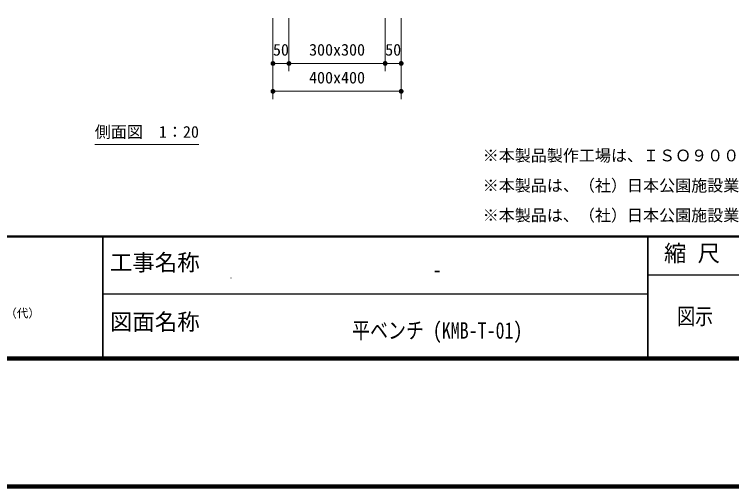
# Model space of a CAD drawing. Units: millimetres at full size, sheet at 1:20. Extents: x 0 to 8400, y 0 to 5940.
# Drawn here: x 4303 to 6540, y 0 to 1473 of the extents above; entities that cross this region are included whole.
import ezdxf
from ezdxf.enums import TextEntityAlignment as Align

# ---------------------------------------------------------------- set-up
doc = ezdxf.new("R2010")
doc.units = ezdxf.units.MM
doc.header["$LTSCALE"] = 20
doc.linetypes.add('USER1', pattern=[12.525, 0.025, -12.5])
doc.layers.add('D-DOC\u3000文章(説明、指示、参照事項等)', color=7, linetype='Continuous')
for name, color, linetype, lineweight in [('D-STR-DIM\u3000寸法線、寸法値', 7, 'Continuous', 13), ('D-STR-HTXT\u3000旗上げ', 7, 'Continuous', 13), ('D-TTL-FRAM\u3000タイトル枠、凡例図枠', 2, 'Continuous', 50), ('D-TTL-LINE\u3000区切り線、罫線', 7, 'Continuous', 25), ('D-TTL-TXT\u3000文字列', 7, 'Continuous', 13), ('D-TTL\u3000外枠', 2, 'Continuous', 140)]:
    doc.layers.add(name, color=color, linetype=linetype, lineweight=lineweight)
doc.styles.add('ＭＳ ゴシック', font='')
doc.styles.get('ＭＳ ゴシック').set_extended_font_data('MS Gothic')

# ---------------------------------------------------------------- blocks, each defined once
blk = doc.blocks.new('filled_dot')
at = {"color": 0, "linetype": 'Continuous', "lineweight": -2, "const_width": 1.25}
blk.add_lwpolyline([(-0.625, 0, 1), (0.625, 0, 1)], format="xyb", close=True, dxfattribs=at)

msp = doc.modelspace()

# ---------------------------------------------------------------- linework, layer by layer
at = {"layer": 'D-STR-DIM\u3000寸法線、寸法値'}
for p, q in [((5109.61, 1460.82), (5109.61, 1208.98)), ((5159.61, 1460.82), (5159.61, 1295.87)), ((5459.61, 1460.82), (5459.61, 1295.87)), ((5509.61, 1460.82), (5509.61, 1208.98)), ((5109.61, 1440.82), (5109.61, 1295.87)), ((5159.61, 1440.82), (5159.61, 1295.87)), ((5459.61, 1440.82), (5459.61, 1295.87)), ((5509.61, 1440.82), (5509.61, 1295.87)), ((5109.61, 1319.87), (5159.61, 1319.87)), ((5159.61, 1319.87), (5459.61, 1319.87)), ((5459.61, 1319.87), (5509.61, 1319.87)), ((5109.61, 1232.98), (5509.61, 1232.98))]:
    msp.add_line(p, q, dxfattribs=at)
at = {"layer": 'D-STR-HTXT\u3000旗上げ'}
msp.add_line((4554.07, 1067.18), (4879.07, 1067.18), dxfattribs=at)
at = {"layer": 'D-TTL-FRAM\u3000タイトル枠、凡例図枠'}
msp.add_lwpolyline([(400, 400), (8000, 400), (8000, 780), (400, 780)], close=True, dxfattribs=at)
at = {"layer": 'D-TTL-LINE\u3000区切り線、罫線', "linetype": 'USER1'}
msp.add_line((4979.22, 400), (4979.22, 780), dxfattribs=at)
at = {"layer": 'D-TTL-LINE\u3000区切り線、罫線'}
for p, q in [((6579.22, 660), (6279.22, 660)), ((6279.22, 600), (4579.22, 600))]:
    msp.add_line(p, q, dxfattribs=at)
for points in [[(2979.22, 780), (4579.22, 780), (4579.22, 400), (2979.22, 400)], [(4579.22, 780), (6279.22, 780), (6279.22, 400), (4579.22, 400)], [(6279.22, 780), (6579.22, 780), (6579.22, 400), (6279.22, 400)]]:
    msp.add_lwpolyline(points, close=True, dxfattribs=at)
at = {"layer": 'D-TTL\u3000外枠'}
for points in [[(0, 0), (8400, 0), (8400, 5940), (0, 5940)], [(400, 400), (8000, 400), (8000, 5540), (400, 5540)]]:
    msp.add_lwpolyline(points, close=True, dxfattribs=at)

# ---------------------------------------------------------------- block references
at = {"layer": 'D-STR-DIM\u3000寸法線、寸法値', "xscale": 6, "yscale": 6}
for p in [(5109.61, 1319.87), (5159.61, 1319.87), (5459.61, 1319.87), (5109.61, 1232.98)]:
    msp.add_blockref('filled_dot', p, dxfattribs=at)
at = {"layer": 'D-STR-DIM\u3000寸法線、寸法値', "xscale": 6, "yscale": 6, "rotation": 180}
for p in [(5159.61, 1319.87), (5459.61, 1319.87), (5509.61, 1319.87), (5509.61, 1232.98)]:
    msp.add_blockref('filled_dot', p, dxfattribs=at)

# ---------------------------------------------------------------- texts
at = {"layer": 'D-DOC\u3000文章(説明、指示、参照事項等)', "style": 'ＭＳ ゴシック'}
for s, p in [('※本製品製作工場は、ＩＳＯ９００１：２０００認証工場であること。', (5763.79, 1003.56)), ('※本製品は、（社）日本公園施設業協会賠償責任保険\u3000加入製品とする。\u3000', (5763.79, 910)), ('※本製品は、（社）日本公園施設業協会ＳＰＬ表示認定企業の製品とする。', (5763.79, 816.98))]:
    msp.add_text(s, height=36.66, dxfattribs=at).set_placement(p, align=Align.BOTTOM_LEFT)
at = {"layer": 'D-STR-DIM\u3000寸法線、寸法値', "style": 'ＭＳ ゴシック'}
for s, p in [('50', (5134.61, 1362.62)), ('300x300', (5309.61, 1362.62)), ('50', (5484.61, 1362.62)), ('400x400', (5309.61, 1275.73))]:
    msp.add_text(s, height=36.66, dxfattribs=at).set_placement(p, align=Align.MIDDLE_CENTER)
at = {"layer": 'D-STR-HTXT\u3000旗上げ', "style": 'ＭＳ ゴシック'}
msp.add_text('側面図\u30001：20', height=36.66, dxfattribs=at).set_placement((4554.07, 1077.18), align=Align.BOTTOM_LEFT)
at = {"layer": 'D-TTL-TXT\u3000文字列', "style": 'ＭＳ ゴシック'}
for s, height, p in [('縮 尺', 51.32, (6329.13, 686.87)), ('工事名称', 51.32, (4601.25, 658.17)), ('TEL （0776） 56-2310 （代）', 26.39, (3897.6, 519.54)), ('図面名称', 51.32, (4601.25, 472.96))]:
    msp.add_text(s, height=height, dxfattribs=at).set_placement(p, align=Align.BOTTOM_LEFT)
at = {"layer": 'D-TTL-TXT\u3000文字列', "style": 'ＭＳ ゴシック', "width": 0.8}
for s, p in [('-', (5622.08, 635.76)), ('図示', (6426.22, 490.36)), ('平ベンチ (KMB-T-01)', (5622.08, 446.24))]:
    msp.add_text(s, height=51.32, dxfattribs=at).set_placement(p, align=Align.BOTTOM_CENTER)

doc.saveas('drawing.dxf')
